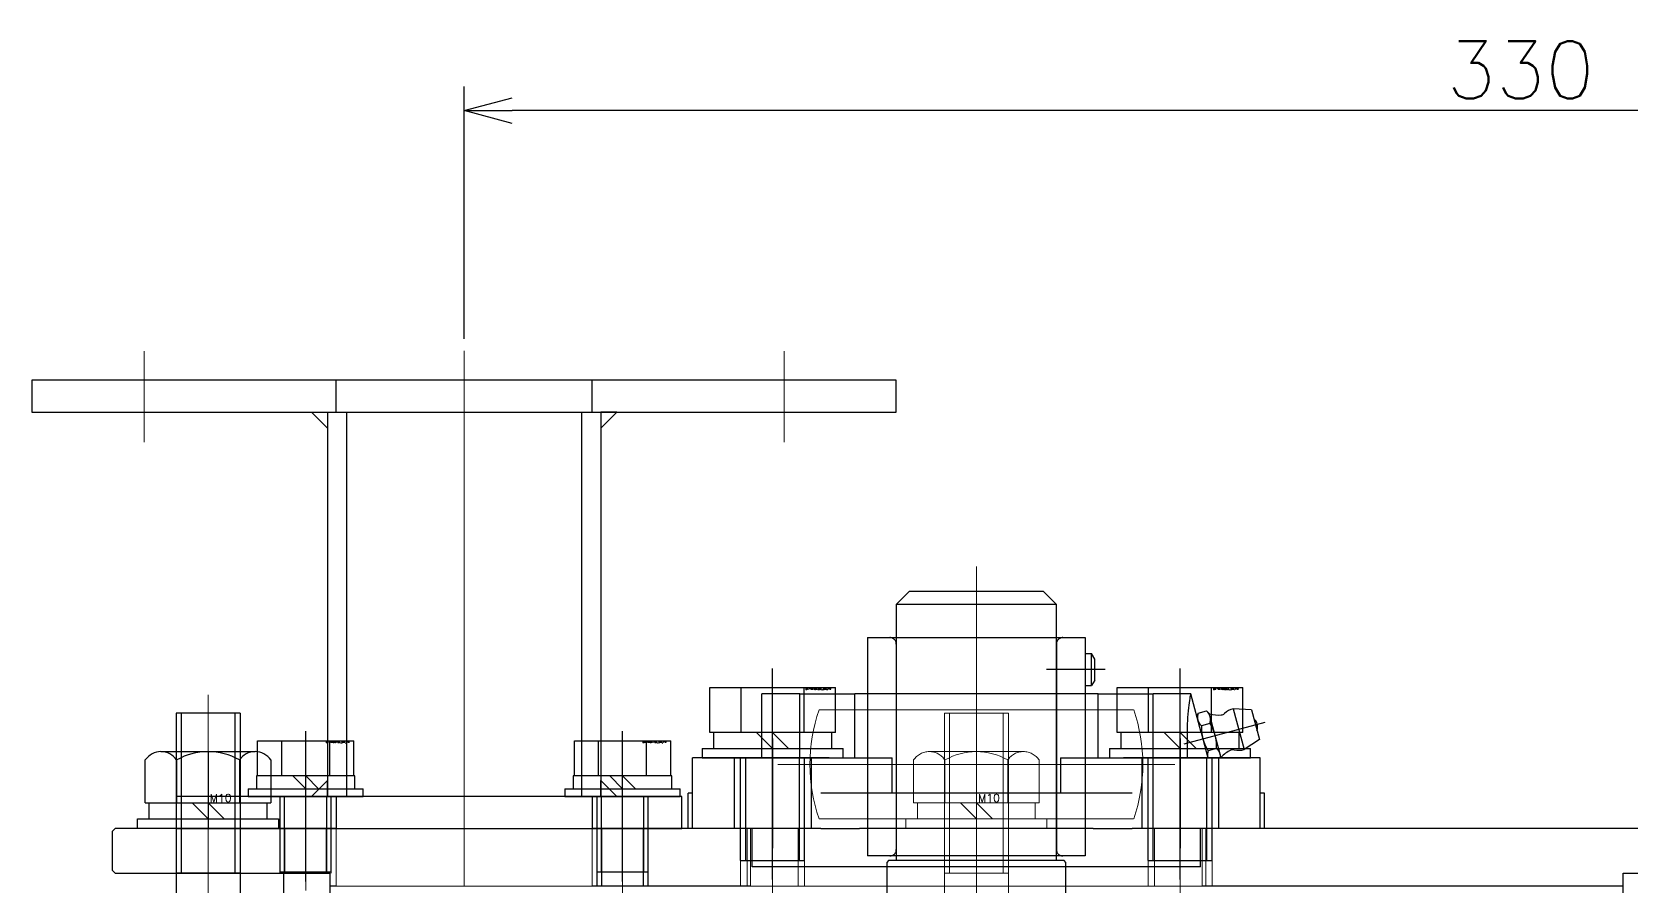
# Model space of a CAD drawing. Header units: millimetres. Extents: x -16130 to 36813, y -8099 to 27484.
# Drawn here: x 26691.6 to 26941.4, y 15862.5 to 15995.9 of the extents above; entities that cross this region are included whole.
import ezdxf

# ---------------------------------------------------------------- set-up
doc = ezdxf.new("R2010")
doc.units = ezdxf.units.MM
doc.header["$LTSCALE"] = 6
doc.header["$PDMODE"] = 99
doc.header["$PDSIZE"] = 1
doc.linetypes.add('CENTER2', pattern=[28.575, 19.05, -3.175, 3.175, -3.175])
doc.linetypes.add('HIDDEN', pattern=[9.525, 6.35, -3.175])
for name, color, linetype, lineweight in [('01_NORMAL', 7, 'Continuous', 25), ('04_HIDDEN', 2, 'HIDDEN', 13), ('05_CENTER', 4, 'CENTER2', 13), ('08_DIM', 3, 'Continuous', 13)]:
    doc.layers.add(name, color=color, linetype=linetype, lineweight=lineweight)
doc.layers.add('10_DRAFT', color=8, linetype='Continuous', lineweight=0, plot=False)
doc.layers.add('HIDDEN', color=3, linetype='HIDDEN')
doc.styles.add('KSS_TXT', font='txt.shx', dxfattribs={"bigfont": 'extfont2.shx'})
doc.styles.add('KSS_TXT_L', font='txt.shx', dxfattribs={"height": 3, "bigfont": 'extfont2.shx'})
doc.dimstyles.new('KSS_DIM', dxfattribs={"dimtxt": 3, "dimasz": 2.5, "dimexe": 1.25, "dimexo": 0.625, "dimtad": 1, "dimdsep": 46, "dimtxsty": 'KSS_TXT', "dimblk": 'OPEN30', "dimcen": 0, "dimazin": 2, "dimtfac": 0.75, "dimtmove": 0, "dimatfit": 3, "dimldrblk": 'OPEN30', "dimfxl": 1, "dimtolj": 1, "dimarcsym": 0})

# ---------------------------------------------------------------- blocks, each defined once
blk = doc.blocks.new('A$C05102456_1_1_1')
at = {"color": 0}
for p, q in [((-9, 101), (-7, 101)), ((-9, -51.25), (0, -51.25)), ((-9, -52), (0, -52)), ((-9, -58.5), (0, -58.5)), ((-9, -59.25), (0, -59.25)), ((-7, -101), (-9, -101)), ((-7, -100.75), (0, -100.75)), ((-7, -101.5), (0, -101.5)), ((-7, -108), (0, -108)), ((-7, -108.75), (0, -108.75))]:
    blk.add_line(p, q, dxfattribs=at)
for points in [[(-7, 101), (-7, 134.5), (-6.5, 135), (-0.5, 135), (0, 134.5), (0, 35.25)], [(-9, 101), (-9, 35.25)], [(-9, -35.25), (-9, -60)], [(0, -35.25), (0, -60)], [(-9, -100), (-9, -101)], [(0, -100), (0, -134.5), (-0.5, -135), (-6.5, -135), (-7, -134.5), (-7, -101)]]:
    blk.add_lwpolyline(points, dxfattribs=at)
at = {"layer": '04_HIDDEN', "color": 252}
for p, q in [((-9, 36.82), (0, 36.82)), ((-9, 35.82), (0, 35.82)), ((-9, 27.82), (0, 27.82)), ((-9, 26.82), (0, 26.82)), ((-9, -26.82), (0, -26.82)), ((-9, -27.82), (0, -27.82)), ((-9, -35.82), (0, -35.82)), ((-9, -36.82), (0, -36.82))]:
    blk.add_line(p, q, dxfattribs=at)
at = {"layer": '04_HIDDEN', "color": 9}
for p, q in [((0, 35.25), (-9, 35.25)), ((0, -35.25), (-9, -35.25)), ((-9, -60), (0, -60)), ((-9, -100), (0, -100))]:
    blk.add_line(p, q, dxfattribs=at)
at = {"layer": '05_CENTER', "color": 252}
for p, q in [((-12.39, 31.82), (3.39, 31.82)), ((-12.39, -31.82), (3.39, -31.82))]:
    blk.add_line(p, q, dxfattribs=at)
at = {"layer": '05_CENTER'}
for p, q in [((-11.71, -55.25), (2.71, -55.25)), ((-9.71, -104.75), (2.71, -104.75)), ((-11.2, -120), (4.07, -120))]:
    blk.add_line(p, q, dxfattribs=at)
at = {"layer": '10_DRAFT'}
for p, q in [((-9, 35.25), (-9, -35.25)), ((0, 35.25), (0, -35.25)), ((-9, 0), (0, 0)), ((-9, -60), (-9, -100)), ((0, -60), (0, -100)), ((-9, -80), (0, -80))]:
    blk.add_line(p, q, dxfattribs=at)
blk = doc.blocks.new('A$C684D0D81')
at = {"color": 0}
for p, q in [((-65, 20), (-70, 20)), ((-65, 21.35), (-5, 21.35)), ((-5, 20), (0, 20)), ((-65, 18.35), (-5, 18.35)), ((-65, -18.35), (-5, -18.35)), ((-65, -20), (-70, -20)), ((-65, -21.35), (-5, -21.35)), ((-5, -20), (0, -20))]:
    blk.add_line(p, q, dxfattribs=at)
for points in [[(-65, 67.5), (-70, 67.5), (-70, -67.5), (-65, -67.5)], [(0, 34), (-5, 34), (-5, -45), (0, -45)]]:
    blk.add_lwpolyline(points, close=True, dxfattribs=at)
at = {"color": 3}
for points in [[(-65, 21.35), (-62.5, 21.35), (-62.5, 21.35), (-65, 23.85)], [(-5, 21.35), (-7.5, 21.35), (-7.5, 21.35), (-5, 23.85)], [(-65, -21.35), (-62.5, -21.35), (-62.5, -21.35), (-65, -23.85)], [(-5, -21.35), (-7.5, -21.35), (-7.5, -21.35), (-5, -23.85)]]:
    blk.add_lwpolyline(points, close=True, dxfattribs=at)
at = {"layer": '05_CENTER'}
for p, q in [((-60.34, 50), (-74.57, 50)), ((4.66, 24.75), (-9.57, 24.75)), ((-74.62, 0), (4.68, 0)), ((4.66, -24.75), (-9.57, -24.75)), ((-60.34, -50), (-74.57, -50))]:
    blk.add_line(p, q, dxfattribs=at)
blk = doc.blocks.new('A$C4F344C99_1')
at = {"color": 0, "linetype": 'CENTER2'}
blk.add_line((0, -13.3), (0, 10.2), dxfattribs=at)
at = {"color": 0}
for p, q in [((-7.51, 8.7), (7.51, 8.7)), ((-7.51, 3.2), (-7.51, 8.7)), ((-3.75, 3.2), (-3.75, 8.7)), ((3.75, 3.2), (3.75, 8.7)), ((7.51, 3.2), (7.51, 8.7)), ((-7.7, 3.2), (-7.7, 1.2)), ((7.7, 3.2), (-7.7, 3.2)), ((0, 1.2), (-2, 3.2)), ((0, 3.2), (2, 1.2)), ((7.7, 1.2), (7.7, 3.2)), ((-9, 1.2), (9, 1.2)), ((-9, 1.2), (-9, 0)), ((-9, 0), (9, 0)), ((9, 0), (9, 1.2))]:
    blk.add_line(p, q, dxfattribs=at)
at = {"color": 0, "linetype": 'HIDDEN'}
for p, q in [((-4, -11.8), (-4, 0)), ((-3.32, -11.8), (-3.32, 0)), ((3.32, -11.8), (3.32, 0)), ((4, -11.8), (4, 0)), ((-4, -11.8), (4, -11.8))]:
    blk.add_line(p, q, dxfattribs=at)
at = {"layer": '10_DRAFT', "style": 'KSS_TXT_L'}
blk.add_text('BT-M8x15L,SW,PW', height=0.3, dxfattribs=at).set_placement((3.13, 8.36))
blk = doc.blocks.new('A$C684D0DB2')
blk.add_blockref('A$C684D0D81', (0, 0))
at = {"rotation": 89.99999999999999}
for p in [(-5, 24.75), (-5, -24.75)]:
    blk.add_blockref('A$C4F344C99_1', p, dxfattribs=at)
blk = doc.blocks.new('MUCFC205b')
at = {"color": 0, "linetype": 'CENTER2'}
for p, q in [((-13.22, 32.48), (-16.61, 45.11)), ((-14.04, 31.82), (3.08, 31.82)), ((-24.8, 20.13), (-24.8, 10.98)), ((-14.04, -31.82), (3.08, -31.82))]:
    blk.add_line(p, q, dxfattribs=at)
at = {"color": 0}
for p, q in [((-5.5, 45), (-5.5, 44.32)), ((0, 45), (-5.5, 45)), ((0, 45), (0, 44.32)), ((-18.52, 42.96), (-18.69, 40.12)), ((-18.52, 42.96), (-13.88, 44.21)), ((-13.88, 44.21), (-12.31, 41.83)), ((-11, 44.32), (-11, 22.98)), ((0, 44.32), (-11, 44.32)), ((0, 44.32), (0, 24.31)), ((-18.69, 40.12), (-12.31, 41.83)), ((-11.59, 38.09), (-14.52, 37.31)), ((-12.48, 37.53), (-12.13, 36.2)), ((-11.14, 38.21), (-11.59, 38.09)), ((-11.14, 38.21), (-11, 38.18)), ((-11, 37.82), (0, 37.82)), ((-15, 35.11), (-21, 33.5)), ((-17.9, 36.4), (-18.34, 35.96)), ((-17.98, 34.63), (-18.34, 35.96)), ((-17.45, 36.52), (-17.9, 36.4)), ((-14.52, 37.31), (-17.45, 36.52)), ((-16.39, 36.48), (-16.03, 35.15)), ((-15, 35.11), (-11, 36.18)), ((6, 35), (0, 35)), ((6, 35), (6, -35)), ((-21, 33.5), (-21, 27.59)), ((-17.38, 34.47), (-17.98, 34.63)), ((-11, 32.96), (-15, 32.96)), ((-11, 27.59), (-21, 27.59)), ((-21, 19), (-21, 27.59)), ((-11, 25.82), (0, 25.82)), ((-11, 13.14), (-11, 22.98)), ((-5.5, 24.31), (-5.5, 18.27)), ((0, 18.27), (0, 24.31)), ((-26.43, 18.5), (-27.3, 18)), ((-22.3, 18), (-27.3, 18)), ((-27.3, 17), (-27.3, 18)), ((-23.17, 18.5), (-26.43, 18.5)), ((-23.17, 18.5), (-22.3, 18)), ((-22.3, 17), (-22.3, 18)), ((-11, 19), (-21, 19)), ((-21, 19), (-21, -19)), ((-5.5, 18.27), (-5.5, -18.27)), ((0, 18.27), (0, -18.27)), ((-29.8, -17), (-29.8, 17)), ((-29.8, 17), (-21, 17)), ((-11, 13.14), (-5.5, 13.14)), ((-5.5, -13.14), (-11, -13.14)), ((-11, -22.98), (-11, -13.14)), ((-29.8, -17), (-21, -17)), ((-11, -19), (-21, -19)), ((-21, -27.59), (-21, -19)), ((-5.5, -18.27), (-5.5, -24.31)), ((0, -24.31), (0, -18.27)), ((-11, -22.98), (-11, -44.32)), ((0, -24.31), (0, -44.32)), ((-11, -25.82), (0, -25.82)), ((-11, -27.59), (-21, -27.59)), ((-21, -27.59), (-21, -33.5)), ((-11, -33.5), (-21, -33.5)), ((6, -35), (0, -35)), ((-11, -37.82), (0, -37.82)), ((0, -44.32), (-11, -44.32)), ((-5.5, -44.32), (-5.5, -45)), ((0, -44.32), (0, -45)), ((0, -45), (-5.5, -45))]:
    blk.add_line(p, q, dxfattribs=at)
for centre, radius, start, end in [((-15.87, 42.34), 1.59, 69.1961, 140.8039), ((-15.5, 40.98), 3.3, 195, 222.487), ((-15.5, 40.98), 3.3, 347.513, 15), ((-11.5, 40.09), 0.8, 167.513, 206.3466), ((-18.52, 38.21), 0.8, 3.6534, 42.487), ((-23.71, 37.88), 6, 345.761, 3.6534), ((-6.84, 42.4), 6, 206.3466, 224.239)]:
    blk.add_arc(centre, radius, start, end, dxfattribs=at)
at = {"color": 0, "linetype": 'HIDDEN'}
for centre, start, end in [((-28.8, 13.5), 180, 270), ((3.3, 13.5), 270, 0), ((-28.8, -13.5), 90, 180), ((3.3, -13.5), 0, 90)]:
    blk.add_arc(centre, 1, start, end, dxfattribs=at)
at = {"color": 0}
for points, weights in [([(-12.48, 37.53), (-13.61, 37.55), (-14.52, 37.31)], [1.06657306684, 1.07194812406, 1]), ([(-11.59, 38.09), (-12.04, 37.97), (-12.48, 37.53)], [1, 1.07194812406, 1.06657306684]), ([(-11, 38.14), (-11.32, 38.17), (-11.59, 38.09)], [1.05782997359, 1.04224174095, 1]), ([(-17.45, 36.52), (-17.9, 36.4), (-18.34, 35.96)], [1, 1.07194812406, 1.06657306684]), ([(-16.39, 36.48), (-16.99, 36.64), (-17.45, 36.52)], [1.06657306684, 1.07194812406, 1]), ([(-16.93, 34.59), (-16.47, 34.71), (-16.03, 35.15)], [1, 1.07194812406, 1.06657306684]), ([(-14.52, 37.31), (-15.42, 37.06), (-16.39, 36.48)], [1, 1.07194812406, 1.06657306684]), ([(-16.03, 35.15), (-14.91, 35.13), (-14, 35.38)], [1.06657306684, 1.07194812406, 1]), ([(-14, 35.38), (-13.09, 35.62), (-12.13, 36.2)], [1, 1.07194812406, 1.06657306684]), ([(-12.13, 36.2), (-11.53, 36.04), (-11.07, 36.16)], [1.06657306684, 1.07194812406, 1]), ([(-11.07, 36.16), (-11.04, 36.17), (-11, 36.18)], [1, 1.00541148326, 1.01038554173]), ([(-17.98, 34.63), (-17.38, 34.47), (-16.93, 34.59)], [1.06657306684, 1.07194812406, 1])]:
    blk.add_rational_spline(points, weights, degree=2, dxfattribs=at)
blk.add_open_spline([(-15, 32.96), (-15.76, 32.96), (-16.56, 32.99), (-18.04, 33.09), (-18.71, 33.16), (-19.77, 33.3), (-20.24, 33.37), (-20.85, 33.47), (-20.94, 33.49), (-21, 33.5)], degree=3, knots=[-1.8123061, -1.8123061, -1.8123061, -1.8123061, -1.5857638, -1.5857638, -1.3592215, -1.3592215, -1.1326873, -1.1326873, -0.9061531, -0.9061531, -0.9061531, -0.9061531], dxfattribs=at)
at = {"layer": '10_DRAFT'}
for p, q in [((-10, 31), (-10, -31)), ((-18.5, 24.57), (-18.5, -24.57)), ((-1.5, 24.57), (-1.5, -24.57)), ((6, 0), (-29.8, 0))]:
    blk.add_line(p, q, dxfattribs=at)
for start, end in [(70.9179, 109.0821), (250.9179, 289.0821)]:
    blk.add_arc((-10, 0), 26, start, end, dxfattribs=at)
at = {"layer": 'HIDDEN', "color": 0}
for p, q in [((-21, 17), (4.3, 17)), ((4.3, 17), (4.3, -17)), ((-28.8, 12.5), (3.3, 12.5)), ((-28.8, -12.5), (3.3, -12.5)), ((-21, -17), (4.3, -17))]:
    blk.add_line(p, q, dxfattribs=at)
blk = doc.blocks.new('A$C05FE0EC2_2_1_1')
at = {"color": 0, "linetype": 'CENTER2'}
blk.add_line((0, -19), (0, 14), dxfattribs=at)
at = {"color": 0}
for p, q in [((-9.81, 11), (9.81, 11)), ((-9.81, 4), (-9.81, 11)), ((-4.91, 4), (-4.91, 11)), ((4.91, 4), (4.91, 11)), ((9.81, 4), (9.81, 11)), ((9.81, 4), (-9.81, 4)), ((-9.25, 4), (-9.25, 1.5)), ((0, 1.5), (-2.5, 4)), ((0, 4), (2.5, 1.5)), ((9.25, 1.5), (9.25, 4)), ((-11, 1.5), (11, 1.5)), ((-11, 1.5), (-11, 0)), ((-11, 0), (11, 0)), ((11, 0), (11, 1.5))]:
    blk.add_line(p, q, dxfattribs=at)
at = {"color": 0, "linetype": 'HIDDEN'}
for p, q in [((-5, -16), (-5, 0)), ((-4.19, -16), (-4.19, 0)), ((4.19, -16), (4.19, 0)), ((5, -16), (5, 0)), ((-5, -16), (5, -16))]:
    blk.add_line(p, q, dxfattribs=at)
at = {"layer": '10_DRAFT', "style": 'KSS_TXT_L'}
blk.add_text('BT-M10x20L,SW,PW', height=0.3, dxfattribs=at).set_placement((5.16, 10.66))
blk = doc.blocks.new('A$C684BE7FE')
at = {"color": 4}
blk.add_blockref('MUCFC205b', (0, 0), dxfattribs=at)
at = {"rotation": 90}
for p in [(-11, 31.82), (-11, -31.82)]:
    blk.add_blockref('A$C05FE0EC2_2_1_1', p, dxfattribs=at)
blk = doc.blocks.new('A$C3AF81C96_1_1_1')
at = {"color": 0}
blk.add_line((207, 12.5), (207, -12.5), dxfattribs=at)
for points in [[(144, 14), (166.7, 14), (167, 13.7), (167, -13.7), (166.7, -14), (144, -14)], [(167, 12.5), (207, 12.5), (209, 10.5), (209, -10.5), (207, -12.5), (167, -12.5)]]:
    blk.add_lwpolyline(points, dxfattribs=at)
at = {"layer": '05_CENTER'}
blk.add_line((-156.79, 0), (212.93, 0), dxfattribs=at)
blk = doc.blocks.new('A$C684D0ECB')
at = {"xscale": -1}
blk.add_blockref('A$C3AF81C96_1_1_1', (70, 0), dxfattribs=at)
blk = doc.blocks.new('A$C680612B7_1_1_1')
at = {"color": 0}
for p, q in [((-120, 5), (120, 5)), ((-120, 5), (-120, -5)), ((-95, 5), (-95, -5)), ((95, 5), (95, -5)), ((120, 5), (120, -5)), ((-120, 4.19), (-95, 4.19)), ((120, 4.19), (95, 4.19)), ((-120, -4.19), (-95, -4.19)), ((120, -4.19), (95, -4.19)), ((-120, -5), (120, -5))]:
    blk.add_line(p, q, dxfattribs=at)
at = {"layer": '05_CENTER'}
blk.add_line((-122.85, 0), (122.85, 0), dxfattribs=at)
blk = doc.blocks.new('M10Nza_1_1_1_1_1')
at = {"color": 0}
for p, q in [((-9.8, 4), (-9.8, 10.69)), ((-7.35, 12), (7.35, 12)), ((-4.9, 4), (-4.9, 10.69)), ((4.9, 10.69), (4.9, 4)), ((9.8, 10.69), (9.8, 4)), ((-9.8, 4), (9.8, 4)), ((-9.2, 1.5), (-9.2, 4)), ((0, 1.5), (-2.5, 4)), ((0, 4), (2.5, 1.5)), ((9.2, 4), (9.2, 1.5))]:
    blk.add_line(p, q, dxfattribs=at)
at = {"color": 0, "linetype": 'CENTER2'}
blk.add_line((0, 12), (0, 0), dxfattribs=at)
at = {"color": 0}
blk.add_lwpolyline([(-11, 1.5), (11, 1.5), (11, 0), (-11, 0)], close=True, dxfattribs=at)
for centre, radius, start, end in [((-7.35, 9.06), 2.94, 33.626, 146.374), ((0, 2.2), 9.8, 60, 120), ((7.35, 9.06), 2.94, 33.626, 146.374)]:
    blk.add_arc(centre, radius, start, end, dxfattribs=at)
at = {"layer": '10_DRAFT', "style": 'KSS_TXT'}
blk.add_text('M10', height=1.25, dxfattribs=at).set_placement((0.26, 4.12))
blk = doc.blocks.new('A$C680831B6_1_1_1')
blk.add_blockref('A$C680612B7_1_1_1', (0, 0))
at = {"layer": '01_NORMAL'}
for p, rotation in [((-102, 0), 89.99999999999999), ((102, 0), 270)]:
    blk.add_blockref('M10Nza_1_1_1_1_1', p, dxfattribs=dict(at, rotation=rotation))
blk = doc.blocks.new('A$C684D103E')
blk.add_blockref('A$C680831B6_1_1_1', (0, -120))
at = {"layer": '04_HIDDEN', "rotation": 89.99999999999999}
blk.add_blockref('M10Nza_1_1_1_1_1', (-102, 0), dxfattribs=at)
at = {"layer": '04_HIDDEN'}
blk.add_blockref('A$C680612B7_1_1_1', (0, 0), dxfattribs=at)
blk = doc.blocks.new('A$C6805DD09_1_1_1')
at = {"color": 0}
blk.add_line((-70, 101), (70, 101), dxfattribs=at)
for points in [[(-95, 108.15), (-70, 108.15), (-70, 101), (-95, 101)], [(95, 108.15), (70, 108.15), (70, 101), (95, 101)], [(-95, -101), (95, -101), (95, -108.15), (-95, -108.15)]]:
    blk.add_lwpolyline(points, close=True, dxfattribs=at)
at = {"layer": '04_HIDDEN'}
for p, q in [((-70, 108.15), (70, 108.15)), ((95, -101), (-95, -101))]:
    blk.add_line(p, q, dxfattribs=at)
at = {"layer": '10_DRAFT'}
blk.add_line((95, 0), (-95, 0), dxfattribs=at)
blk = doc.blocks.new('A$C684D3D0C')
for name, p in [('A$C684D103E', (0, -403)), ('A$C684D0ECB', (0, -403)), ('A$C6805DD09_1_1_1', (0, -403)), ('A$C684BE7FE', (-102, -403)), ('A$C684D0DB2', (-102, -483))]:
    blk.add_blockref(name, p)
at = {"xscale": -1}
blk.add_blockref('A$C05102456_1_1_1', (-102, -403), dxfattribs=at)
blk = doc.blocks.new('_Open30')
at = {"color": 0, "linetype": 'ByBlock', "lineweight": -2}
for p, q in [((-1, 0.268), (0, 0)), ((0, 0), (-1, -0.268)), ((0, 0), (-1, 0))]:
    blk.add_line(p, q, dxfattribs=at)
blk = doc.blocks.new('*D3935')
at = {"layer": '08_DIM', "color": 0, "lineweight": -2, "transparency": 16777216}
for p, q in [((26759.13, 15947.96), (26759.13, 15987.34)), ((27089.13, 15956.65), (27089.13, 15987.34)), ((27081.63, 15983.59), (26766.63, 15983.59))]:
    blk.add_line(p, q, dxfattribs=at)
at = {"layer": 'Defpoints', "color": 0, "transparency": 16777216}
for p in [(26759.13, 15983.59), (27089.13, 15954.77), (26759.13, 15946.09)]:
    blk.add_point(p, dxfattribs=at)
at = {"layer": '08_DIM', "color": 0, "lineweight": -2, "transparency": 16777216, "xscale": 7.5, "yscale": 7.5, "zscale": 7.5, "rotation": 180}
blk.add_blockref('_Open30', (26759.13, 15983.59), dxfattribs=at)
at = {"layer": '08_DIM', "color": 0, "lineweight": -2, "transparency": 16777216, "xscale": 7.5, "yscale": 7.5, "zscale": 7.5}
blk.add_blockref('_Open30', (27089.13, 15983.59), dxfattribs=at)
at = {"layer": '08_DIM', "color": 0, "transparency": 16777216, "insert": (26924.13, 15989.96), "char_height": 9, "attachment_point": 5, "style": 'KSS_TXT'}
blk.add_mtext('\\A1;330', dxfattribs=at)

msp = doc.modelspace()

# ---------------------------------------------------------------- block references
at = {"rotation": 270}
msp.add_blockref('A$C684D3D0C', (27242.13335, 15769.46481), dxfattribs=at)

# ---------------------------------------------------------------- dimensions: what is measured, and where the dimension line sits
at = {"layer": '08_DIM', "color": 1}
dim = msp.add_linear_dim(base=(26759.13434, 15983.58871), p1=(27089.13385, 15954.7738), p2=(26759.13434, 15946.08966), dimstyle='KSS_DIM', override={"dimscale": 3}, dxfattribs=at)
dim.commit()
dim.dimension.update_dxf_attribs({"geometry": '*D3935', "text_midpoint": (26924.1341, 15989.96371)})

doc.saveas('drawing.dxf')
